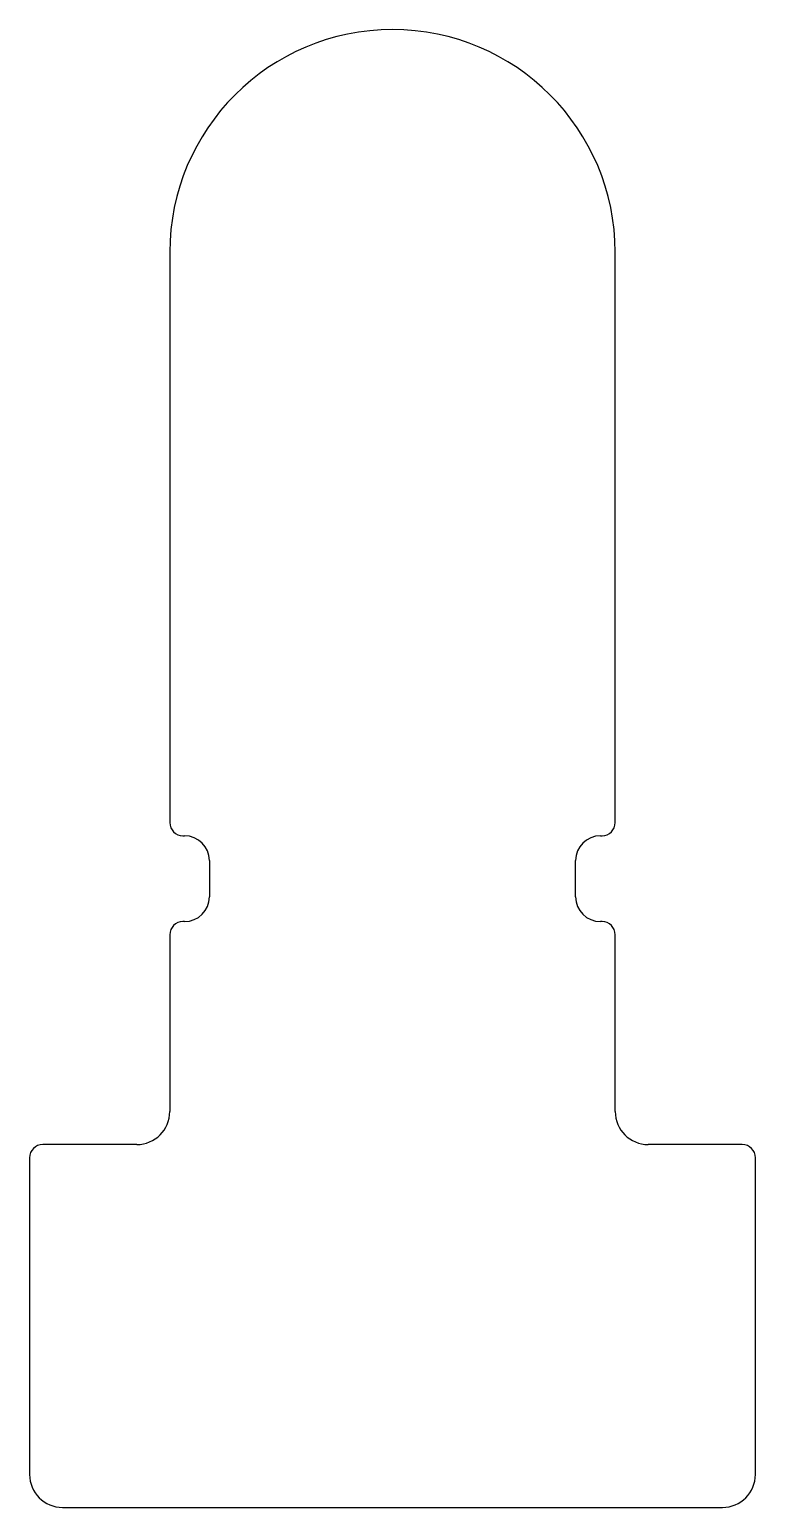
# Model space of a CAD drawing. Header units: inches. Extents: x -2.8 to 2.8, y -6 to 5.2.
import ezdxf

# ---------------------------------------------------------------- set-up
doc = ezdxf.new("R2010")
doc.units = ezdxf.units.IN
doc.header["$MEASUREMENT"] = 0

msp = doc.modelspace()

# ---------------------------------------------------------------- linework, layer by layer
at = {"color": 7, "linetype": 'Continuous', "lineweight": 25}
for p, q in [((-1.6875, 3.5), (-1.6875, -0.8225)), ((1.6875, -0.8225), (1.6875, 3.5)), ((-1.5875, -0.9225), (-1.575, -0.9225)), ((1.575, -0.9225), (1.5875, -0.9225)), ((-1.3875, -1.11), (-1.3875, -1.385)), ((1.3875, -1.385), (1.3875, -1.11)), ((-1.6875, -1.6725), (-1.6875, -3.0125)), ((-1.575, -1.5725), (-1.5875, -1.5725)), ((1.5875, -1.5725), (1.575, -1.5725)), ((1.6875, -3.0125), (1.6875, -1.6725)), ((-1.9375, -3.2625), (-2.65, -3.2625)), ((2.65, -3.2625), (1.9375, -3.2625)), ((-2.75, -3.3625), (-2.75, -5.7625)), ((2.75, -5.7625), (2.75, -3.3625)), ((-2.5, -6.0125), (2.5, -6.0125))]:
    msp.add_line(p, q, dxfattribs=at)
for centre, radius, start, end in [((0, 3.5), 1.6875, 0, 180), ((-1.5875, -0.8225), 0.1, 180, 270), ((1.5875, -0.8225), 0.1, 270, 0), ((-1.575, -1.11), 0.1875, 0, 90), ((1.575, -1.11), 0.1875, 90, 180), ((-1.575, -1.385), 0.1875, 270, 0), ((1.575, -1.385), 0.1875, 180, 270), ((-1.5875, -1.6725), 0.1, 90, 180), ((1.5875, -1.6725), 0.1, 0, 90), ((-1.9375, -3.0125), 0.25, 270, 0), ((1.9375, -3.0125), 0.25, 180, 270), ((-2.65, -3.3625), 0.1, 90, 180), ((2.65, -3.3625), 0.1, 0, 90), ((-2.5, -5.7625), 0.25, 180, 270), ((2.5, -5.7625), 0.25, 270, 0)]:
    msp.add_arc(centre, radius, start, end, dxfattribs=at)

doc.saveas('drawing.dxf')
